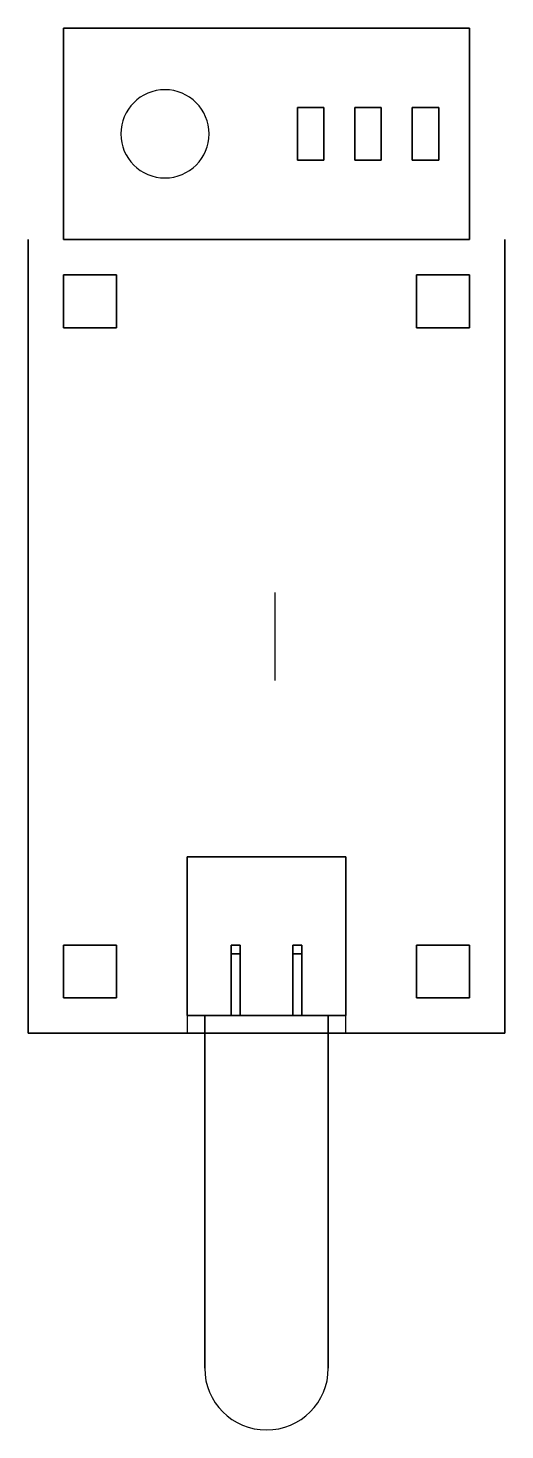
# Model space of a CAD drawing. Header units: millimetres. Extents: x 0 to 27, y -22.5 to 57.
import ezdxf

# ---------------------------------------------------------------- set-up
doc = ezdxf.new("R2010")
doc.units = ezdxf.units.MM

msp = doc.modelspace()

# ---------------------------------------------------------------- linework, layer by layer
msp.add_line((11.5, 1, 32.5), (11.5, 1, 31.75))
for centre, radius, start, end in [((7.75, 51, 38), 2.5, 0, 180), ((7.75, 51, 38), 2.5, 0, 180), ((7.75, 51, 38), 2.5, 180, 0), ((13.5, -19, 31.5), 3.5, 180, 0)]:
    msp.add_arc(centre, radius, start, end)
at = {"extrusion": (-1, 0, -2.22045e-16)}
for radius in [2.5, 2]:
    msp.add_arc((-22.5, 30, -14), radius, 0, 180, dxfattribs=at)
for points in [[(25, 57, 24), (2, 57, 24), (2, 57, 38), (25, 57, 38)], [(2, 57, 38), (2, 57, 24), (2, 45, 24), (2, 45, 38)], [(25, 45, 24), (25, 57, 24), (2, 57, 24), (2, 45, 24)], [(25, 57, 38), (25, 57, 24), (25, 45, 24), (25, 45, 38)], [(15.25, 52.5, 38), (15.25, 49.5, 38), (15.25, 49.5, 38.5), (15.25, 52.5, 38.5)], [(16.75, 52.5, 38.5), (16.75, 52.5, 38), (15.25, 52.5, 38), (15.25, 52.5, 38.5)], [(16.75, 52.5, 38.5), (15.25, 52.5, 38.5), (15.25, 49.5, 38.5), (16.75, 49.5, 38.5)], [(16.75, 52.5, 38), (16.75, 49.5, 38), (16.75, 49.5, 38.5), (16.75, 52.5, 38.5)], [(18.5, 52.5, 38), (18.5, 49.5, 38), (18.5, 49.5, 38.5), (18.5, 52.5, 38.5)], [(20, 52.5, 38.5), (20, 52.5, 38), (18.5, 52.5, 38), (18.5, 52.5, 38.5)], [(20, 52.5, 38.5), (18.5, 52.5, 38.5), (18.5, 49.5, 38.5), (20, 49.5, 38.5)], [(20, 52.5, 38), (20, 49.5, 38), (20, 49.5, 38.5), (20, 52.5, 38.5)], [(21.75, 52.5, 38), (21.75, 49.5, 38), (21.75, 49.5, 38.5), (21.75, 52.5, 38.5)], [(23.25, 52.5, 38.5), (23.25, 52.5, 38), (21.75, 52.5, 38), (21.75, 52.5, 38.5)], [(23.25, 52.5, 38.5), (21.75, 52.5, 38.5), (21.75, 49.5, 38.5), (23.25, 49.5, 38.5)], [(23.25, 52.5, 38), (23.25, 49.5, 38), (23.25, 49.5, 38.5), (23.25, 52.5, 38.5)], [(16.75, 49.5, 38.5), (16.75, 49.5, 38), (15.25, 49.5, 38), (15.25, 49.5, 38.5)], [(20, 49.5, 38.5), (20, 49.5, 38), (18.5, 49.5, 38), (18.5, 49.5, 38.5)], [(23.25, 49.5, 38.5), (23.25, 49.5, 38), (21.75, 49.5, 38), (21.75, 49.5, 38.5)], [(0, 45, 3), (0, 0, 3), (0, 0, 30), (0, 45, 30)], [(25, 45, 24), (2, 45, 24), (2, 45, 38), (25, 45, 38)], [(27, 45, 3), (27, 0, 3), (27, 0, 30), (27, 45, 30)], [(2, 43), (2, 40), (2, 40, 3), (2, 43, 3)], [(5, 43), (2, 43), (2, 43, 3), (5, 43, 3)], [(5, 43), (5, 40), (5, 40, 3), (5, 43, 3)], [(22, 43), (22, 40), (22, 40, 3), (22, 43, 3)], [(25, 43), (22, 43), (22, 43, 3), (25, 43, 3)], [(25, 43), (25, 40), (25, 40, 3), (25, 43, 3)], [(5, 40), (2, 40), (2, 40, 3), (5, 40, 3)], [(25, 40), (22, 40), (22, 40, 3), (25, 40, 3)], [(18, 10, 30), (9, 10, 30), (9, 10, 21), (18, 10, 21)], [(9, 1, 21), (9, 10, 21), (18, 10, 21), (18, 1, 21)], [(9, 1, 30), (9, 1, 21), (9, 10, 21), (9, 10, 30)], [(18, 1, 30), (18, 1, 21), (18, 10, 21), (18, 10, 30)], [(2, 5), (2, 2), (2, 2, 3), (2, 5, 3)], [(5, 5), (2, 5), (2, 5, 3), (5, 5, 3)], [(5, 5), (5, 2), (5, 2, 3), (5, 5, 3)], [(11.5, 1, 32.5), (11.5, 1, 32), (11.5, 5, 32), (11.5, 5, 32.5)], [(12, 5, 32.5), (11.5, 5, 32.5), (11.5, 1, 32.5), (12, 1, 32.5)], [(11.5, 5, 32.5), (12, 5, 32.5), (12, 5, 20.5), (11.5, 5, 20.5)], [(11.5, 4.5, 32), (11.5, 5, 32), (11.5, 5, 20.5), (11.5, 4.5, 20.5)], [(12, 1, 32.5), (12, 1, 32), (12, 5, 32), (12, 5, 32.5)], [(12, 4.5, 32), (12, 5, 32), (12, 5, 20.5), (12, 4.5, 20.5)], [(15.5, 5, 32.5), (15, 5, 32.5), (15, 1, 32.5), (15.5, 1, 32.5)], [(15, 5, 32.5), (15.5, 5, 32.5), (15.5, 5, 20.5), (15, 5, 20.5)], [(15, 4.5, 32), (15, 5, 32), (15, 5, 20.5), (15, 4.5, 20.5)], [(15.5, 1, 32.5), (15.5, 1, 32), (15.5, 5, 32), (15.5, 5, 32.5)], [(15.5, 4.5, 32), (15.5, 5, 32), (15.5, 5, 20.5), (15.5, 4.5, 20.5)], [(22, 5), (22, 2), (22, 2, 3), (22, 5, 3)], [(25, 5), (22, 5), (22, 5, 3), (25, 5, 3)], [(25, 5), (25, 2), (25, 2, 3), (25, 5, 3)], [(12, 1, 32), (11.5, 1, 32), (11.5, 4.5, 32), (12, 4.5, 32)], [(12, 4.5, 32), (11.5, 4.5, 32), (11.5, 4.5, 20.5), (12, 4.5, 20.5)], [(15.5, 1, 32), (15, 1, 32), (15, 4.5, 32), (15.5, 4.5, 32)], [(15.5, 4.5, 32), (15, 4.5, 32), (15, 4.5, 20.5), (15.5, 4.5, 20.5)], [(5, 2), (2, 2), (2, 2, 3), (5, 2, 3)], [(25, 2), (22, 2), (22, 2, 3), (25, 2, 3)], [(18, 1, 30), (9, 1, 30), (9, 1, 21), (18, 1, 21)], [(18, 0, 30), (18, 1, 30), (9, 1, 30), (9, 0, 30)], [(10, 1, 33), (10, 1, 31.5), (10, -19, 31.5), (10, -19, 33)], [(10, 1, 33), (11.5, 1, 33), (11.5, 1, 31.5), (10, 1, 31.5)], [(15.5, 1, 33), (17, 1, 33), (17, 1, 31.5), (15.5, 1, 31.5)], [(17, 1, 33), (17, 1, 31.5), (17, -19, 31.5), (17, -19, 33)], [(0, 0, 30), (0, 0, 3), (27, 0, 3), (27, 0, 30)]]:
    msp.add_3dface(points)

doc.saveas('drawing.dxf')
